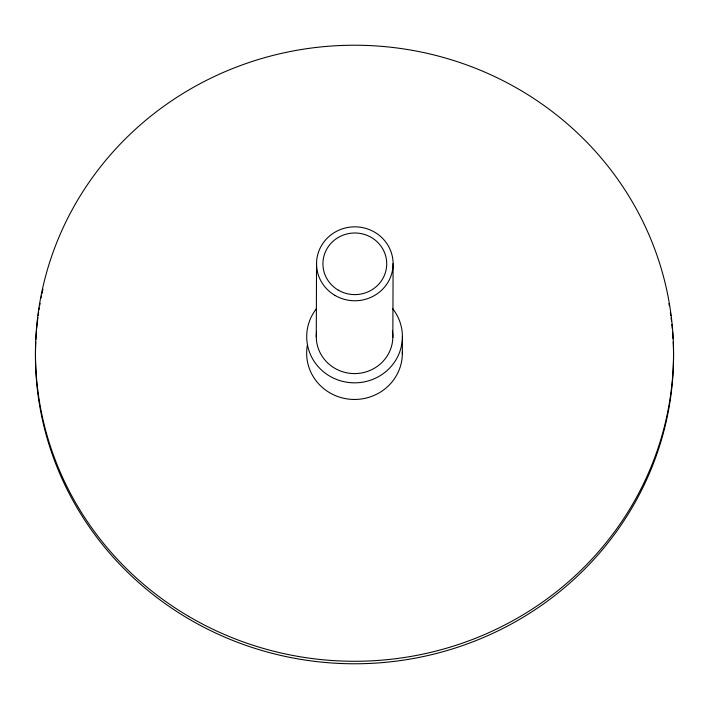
<?xml version="1.0" encoding="UTF-8"?>
<svg xmlns="http://www.w3.org/2000/svg" width="709" height="709" viewBox="0 0 709 709"><rect width="100%" height="100%" fill="white"/><g stroke="black" fill="none" stroke-linecap="round" stroke-linejoin="round"><path stroke-width="1.06" d="M316.276 336.784L316.542 263.021M392.839 337.413L393.105 263.651M402.349 354.225L402.42 336.447M673.222 342.057A319.05 308.034 0.2 0 1 354.438 663.775A319.05 308.034 0.2 0 1 35.769 341.8M35.884 339.593A319.05 308.034 0.2 0 1 36.496 330.766M36.691 328.559A319.05 308.034 0.2 0 1 37.905 317.561M38.189 315.372A319.05 308.034 0.2 0 1 38.658 312.084M38.995 309.895A319.05 308.034 0.2 0 1 39.341 307.706M39.704 305.526A319.05 308.034 0.2 0 1 40.085 303.346M41.113 297.904A319.05 308.034 0.2 0 1 41.547 295.733M41.999 293.561A319.05 308.034 0.2 0 1 42.957 289.237M668.924 303.594A319.05 308.034 0.2 0 1 669.305 305.774M670.351 312.332A319.05 308.034 0.2 0 1 670.811 315.62M671.104 317.818A319.05 308.034 0.2 0 1 671.512 321.106M671.875 324.412A319.05 308.034 0.2 0 1 672.309 328.816M672.593 332.122A319.05 308.034 0.2 0 1 673.054 338.742M402.34 351.903A47.858 46.209 0.2 0 1 351.106 399.344A47.858 46.209 0.2 0 1 307.351 345.354M392.432 308.388A47.858 46.209 0.2 0 1 387.034 370.585A47.858 46.209 0.2 0 1 322.391 370.834A47.858 46.209 0.2 0 1 316.436 308.69M392.387 330.926A38.286 36.965 0.2 0 1 355.209 373.59A38.286 36.965 0.2 0 1 316.56 332.149M188.532 616.281A319.05 308.034 0.2 0 0 673.461 360.571A319.05 308.034 0.2 0 0 201.516 82.909A319.05 308.034 0.2 0 0 188.532 616.281M338.29 290.149A31.905 30.806 0.2 0 0 386.715 264.448A31.905 30.806 0.2 0 0 339.443 236.806A31.905 30.806 0.2 0 0 338.29 290.149M334.985 295.414A38.286 36.965 0.2 0 0 393.096 264.581A38.286 36.965 0.2 0 0 336.367 231.409A38.286 36.965 0.2 0 0 334.985 295.414"/></g></svg>
